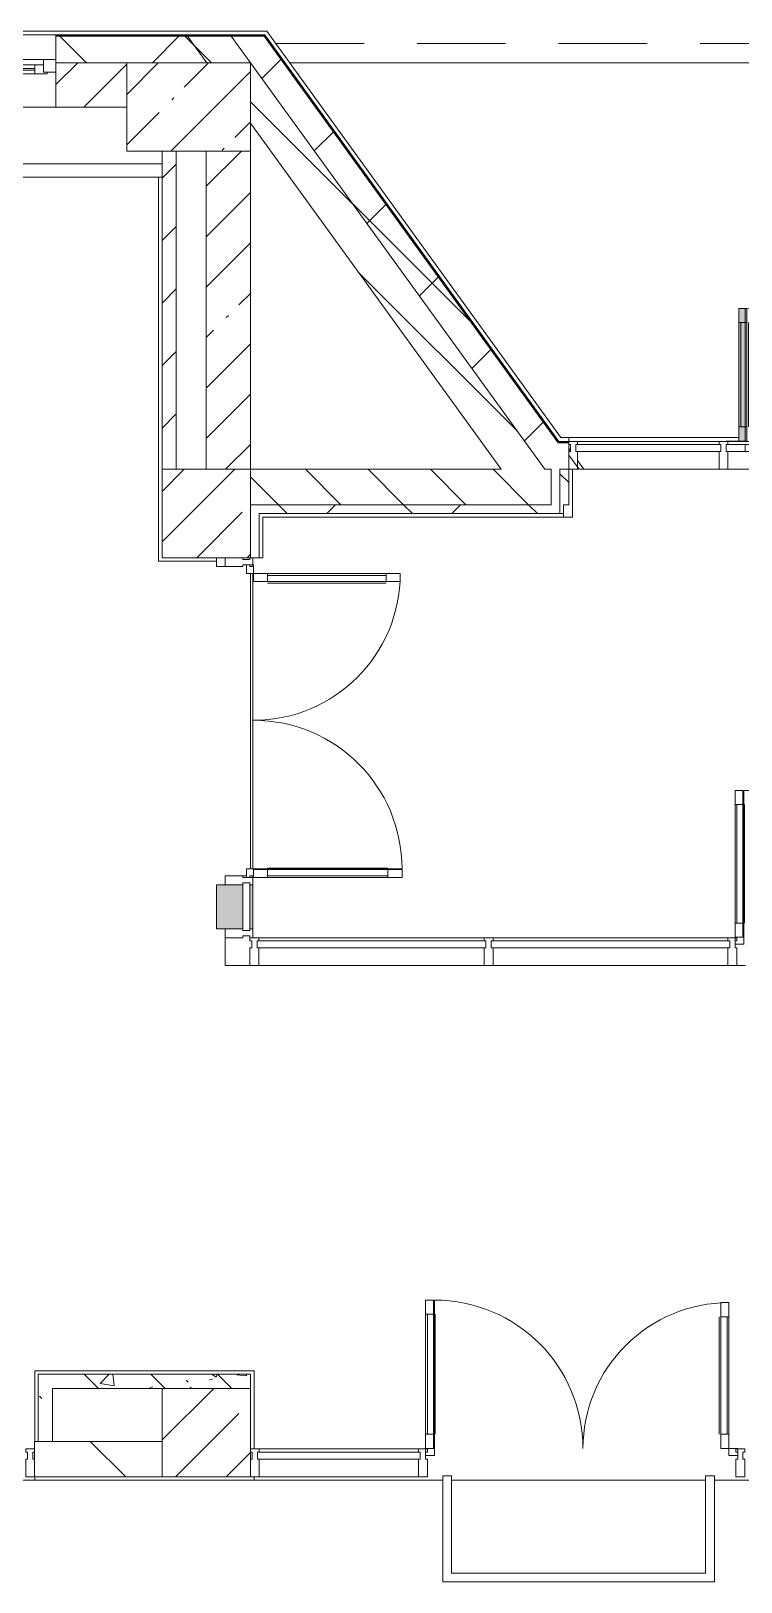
# Model space of a CAD drawing. Header units: millimetres. Extents: x 1311 to 195818, y -8553 to 29000.
# Drawn here: x 178617 to 182632, y 12805 to 21580 of the extents above; entities that cross this region are included whole.
import ezdxf

# ---------------------------------------------------------------- set-up
doc = ezdxf.new("R2010")
doc.units = ezdxf.units.MM
doc.linetypes.add('200_ШТРИХ__ш1_п0_6_', pattern=[800, 500, -300])
for name, color, linetype, lineweight, true_color in [('A-DETL-GENF-4', 7, 'Continuous', 5, 0xaaaaaa), ('A-DETL-GENF-5', 7, 'Continuous', 5, 0xe2e2e2), ('A-DOOR-1', 7, 'Continuous', 5, 0xaaaaaa), ('A-FLOR-1', 7, 'Continuous', 5, 0xaaaaaa), ('A-GLAZ-CWMG-4', 7, 'Continuous', 5, 0x383e42), ('I-WALL-6', 7, 'Continuous', 5, 0x787878)]:
    doc.layers.add(name, color=color, linetype=linetype, lineweight=lineweight, true_color=true_color)
for name, color, linetype, lineweight in [('A-DETL-MBND-1', 7, '200_ШТРИХ__ш1_п0_6_', 9), ('A-GLAZ-2', 7, 'Continuous', 5), ('A-GLAZ-CURT-2', 7, 'Continuous', 5), ('A-GLAZ-CWMG-2', 7, 'Continuous', 5), ('A-WALL', 7, 'Continuous', 9), ('A-WALL-3', 7, 'Continuous', 5), ('I-WALL-4', 7, 'Continuous', 5), ('S-COLS-4', 7, 'Continuous', 5)]:
    doc.layers.add(name, color=color, linetype=linetype, lineweight=lineweight)
pattern_1 = [(45, (68808.4, 0), (-353.5534, 353.5534), []), (135, (68808.4, 0), (-353.5534, -353.5534), [])]
pattern_2 = [(45, (68808.4, 0), (-285.1231, 285.1231), []), (45, (69093.5, 0), (-285.1231, 285.1231), [504.031, -100.806, 16.764, -84.042])]
pattern_3 = [(135, (68808.4, 0), (-176.7767, -176.7767), [])]
pattern_4 = [(135, (68808.4, 0), (-377.1708, -377.1708), [533.4, -88.9, 17.78, -88.9]), (135, (68808.4, 376.94), (-377.1708, -377.1708), []), (50, (68808.4, 0), (637.6445, -55.7866), [66.675, -733.425]), (355, (68808.4, 0), (-123.3494, 668.6992), [53.34, -586.74]), (100.451, (68861.5, -4.65), (514.299, 612.908), [56.665, -623.315]), (46.184, (68808.4, 177.8), (948.7764, -147.1497), [100.012, -1100.137]), (96.636, (68887.5, 165.5), (830.909, 865.997), [84.998, -934.973]), (351.184, (68808.4, 177.8), (830.918, 865.988), [80.01, -880.11]), (21, (68897.3, 133.35), (530.6506, -357.9283), [66.675, -733.425]), (326, (68897.3, 133.35), (216.308, 644.6585), [53.34, -586.74]), (71.451, (68941.5, 103.5), (746.9596, 286.7243), [56.665, -623.315]), (37.5, (68808.4, 0), (10.81053, 295.9426), [16.764, -562.864, 16.764, -578.866, -588.962]), (37.5, (68808.4, 0), (10.81053, 295.9426), [-1175.258, 16.764, -572.198]), (7.5, (68808.4, 0), (233.8692, 350.63175), [16.764, -322.834, 16.764, -549.529, -224.472]), (7.5, (68808.4, 0), (233.8692, 350.63175), [-905.891, 16.764, -207.708]), (327.5, (68610.14, 0), (474.5678, -20.0513), [16.764, -205.486, 16.764, -676.656, -920.115]), (327.5, (68610.14, 0), (474.5678, -20.0513), [-915.67, 16.764, -903.351]), (317.5, (68521.24, 0), (518.4522, 88.9934), [16.764, -272.161, 16.764, -443.738, -653.415]), (317.5, (68521.24, 0), (518.4522, 88.9934), [-749.427, 16.764, -636.651])]

# ---------------------------------------------------------------- blocks, each defined once
blk = doc.blocks.new('120_Окно_СКБ_1Ст - 120_Окно_СКБ_1Ст 900х2500_h_ с форточкой-22876038-1_11_1_птичка')
at = {"layer": 'A-GLAZ-2'}
for p, q in [((-450, -127), (-450, -57)), ((-450, -57), (-380, -57)), ((450, -57), (-450, -57)), ((-380, -57), (-380, -127)), ((380, -87), (-380, -87)), ((-380, -87), (-380, -127)), ((-330, -137), (-330, -87)), ((330, -137), (330, -87)), ((380, -127), (380, -57)), ((380, -57), (450, -57)), ((380, -127), (380, -87)), ((450, -57), (450, -127)), ((-380, -127), (-450, -127)), ((-450, -127), (-400, -127)), ((-380, -127), (-400, -127)), ((-400, -127), (-400, -137)), ((-400, -137), (400, -137)), ((400, -137), (-400, -137)), ((-330, -107), (330, -107)), ((330, -117), (-330, -117)), ((450, -127), (380, -127)), ((400, -127), (380, -127)), ((400, -127), (450, -127)), ((400, -137), (400, -127))]:
    blk.add_line(p, q, dxfattribs=at)
blk = doc.blocks.new('Системная панель - Стекло - 40мм-24261323-1_11_1_птичка')
at = {"layer": 'A-GLAZ-CURT-2'}
for p, q in [((410, 0), (-410, 0)), ((-410, 0), (-410, -40)), ((410, -40), (410, 0)), ((-410, -40), (410, -40))]:
    blk.add_line(p, q, dxfattribs=at)
blk = doc.blocks.new('Прямоугольный импост - Импост структурный с накладкой - 160мм-V130-1_11_1_птичка')
at = {"layer": 'A-GLAZ-CWMG-2'}
for p, q in [((113700.4, 19257), (112900.4, 19257)), ((113700.4, 19100), (112936, 19100))]:
    blk.add_line(p, q, dxfattribs=at)
blk = doc.blocks.new('Дверь_Витражная_СКБ_2Ст - ВН-5-31911725-1_11_1_птичка')
at = {"layer": 'A-DETL-GENF-5'}
for points in [[(-788, 20), (-743, 20), (-743, 770), (-788, 770), (-788, 40)], [(746, 20), (752, 20), (752, 774), (707, 774), (707, 20)]]:
    blk.add_hatch(color=256, dxfattribs=at).paths.add_polyline_path(points)
at = {"layer": 'A-DETL-GENF-4'}
for p, q in [((-788, 770), (-743, 770)), ((-788, 770), (-788, 20)), ((-743, 770), (-788, 770)), ((-788, 770), (-788, 20)), ((-743, 770), (-743, 20)), ((-743, 20), (-743, 770)), ((752, 774), (707, 774)), ((707, 774), (707, 20)), ((752, 774), (707, 774)), ((707, 774), (707, 20)), ((752, 774), (752, 20)), ((752, 20), (752, 774)), ((-788, 690), (-743, 690)), ((-778, 690), (-778, 100)), ((-734, 690), (-734, 100)), ((698, 694), (698, 100)), ((752, 694), (707, 694)), ((742, 694), (742, 100)), ((-788, 100), (-743, 100)), ((752, 100), (707, 100)), ((-752, 20), (-860, 20)), ((-752, 20), (-860, 20)), ((-743, 20), (-788, 20)), ((-788, 20), (-743, 20)), ((707, 20), (752, 20)), ((707, 20), (752, 20)), ((752, 20), (860, 20)), ((860, 20), (752, 20))]:
    blk.add_line(p, q, dxfattribs=at)
at = {"layer": 'A-DOOR-1'}
for p, q in [((-752, 770), (-752, 20)), ((752, 774), (752, 20)), ((-752, 0), (-860, 0)), ((-860, 0), (-860, -40)), ((-752, -40), (-752, 0)), ((860, 0), (752, 0)), ((752, 0), (752, -40)), ((860, -40), (860, 0)), ((-860, -40), (-752, -40)), ((752, -40), (860, -40))]:
    blk.add_line(p, q, dxfattribs=at)
for centre, radius, start, end in [((-752, 20), 750, 360, 90), ((752, 20), 754, 90, 180)]:
    blk.add_arc(centre, radius, start, end, dxfattribs=at)
blk = doc.blocks.new('Прямоугольный импост - Импост структурный с накладкой - 160мм-24260934-1_11_1_птичка')
at = {"layer": 'A-GLAZ-CWMG-2'}
for p, q in [((115450.4, 19257), (113750.4, 19257)), ((115352.4, 19240), (113848.4, 19240)), ((115352.4, 19200), (113848.4, 19200)), ((115450.4, 19100), (113750.4, 19100))]:
    blk.add_line(p, q, dxfattribs=at)
blk = doc.blocks.new('Прямоугольный импост - Импост структурный с накладкой - 160мм-18693360-1_11_1_птичка')
at = {"layer": 'A-GLAZ-CWMG-2'}
for p, q in [((-25, 40), (-25, 140)), ((-25, 140), (25, 140)), ((25, 140), (25, 40)), ((-15, 40), (-25, 40)), ((-25, -17), (-25, 0)), ((-25, 0), (-15, 0)), ((-15, 0), (-15, 40)), ((25, 0), (25, -17)), ((25, -17), (-25, -17))]:
    blk.add_line(p, q, dxfattribs=at)
blk = doc.blocks.new('Прямоугольный импост - Импост структурный с накладкой - 160мм Темный-V127-1_11_1_птичка')
at = {"layer": 'A-GLAZ-CWMG-2'}
for p, q in [((-50, 0), (-50, 17)), ((-50, 17), (0, 17)), ((-40, 0), (-50, 0)), ((-40, -40), (-40, 0)), ((0, 0), (-10, 0)), ((-10, 0), (-10, -40)), ((0, 17), (0, 0)), ((-50, -140), (-50, -40)), ((-50, -40), (-40, -40)), ((-10, -40), (0, -40)), ((0, -40), (0, -140)), ((0, -140), (-50, -140))]:
    blk.add_line(p, q, dxfattribs=at)
blk = doc.blocks.new('Дверь_Витражная_остекление_ - ВВ-14 остекление-32472302-1_11_1_птичка')
at = {"layer": 'A-DETL-GENF-5'}
blk.add_hatch(color=256, dxfattribs=at).paths.add_polyline_path([(-792.9, -20), (-835, -20), (-835, -41.3), (-818.7, -33.1)])
at = {"layer": 'A-DETL-GENF-4'}
for p, q in [((-790, -20), (-835, -20)), ((-835, -860), (-835, -20)), ((-790, -20), (-835, -20)), ((-835, -20), (-835, -860)), ((-790, -860), (-790, -20)), ((-790, -860), (-790, -20)), ((840, -850), (840, -20)), ((840, -20), (840, -850)), ((885, -850), (885, -20)), ((885, -850), (885, -20)), ((-835, -100), (-790, -100)), ((-825, -780), (-825, -100)), ((-781, -780), (-781, -100)), ((831, -770), (831, -100)), ((885, -100), (840, -100)), ((875, -770), (875, -100)), ((-835, -780), (-790, -780)), ((885, -770), (840, -770)), ((-835, -860), (-790, -860)), ((-835, -860), (-790, -860)), ((885, -850), (840, -850)), ((840, -850), (885, -850))]:
    blk.add_line(p, q, dxfattribs=at)
at = {"layer": 'A-DOOR-1'}
for p, q in [((-885, 20), (-835, 20)), ((-885, -20), (-885, 20)), ((-835, 20), (-835, -20)), ((835, 20), (885, 20)), ((835, -20), (835, 20)), ((885, 20), (885, -20)), ((-835, -20), (-885, -20)), ((-835, -860), (-835, -20)), ((835, -850), (835, -20)), ((885, -20), (835, -20))]:
    blk.add_line(p, q, dxfattribs=at)
for centre, radius, start, end in [((-835, -20), 840, 270, 0), ((835, -20), 830, 180, 270)]:
    blk.add_arc(centre, radius, start, end, dxfattribs=at)
blk = doc.blocks.new('BSC_Колонна _Прямоугольная - 500х500-21690934-1_11_1_птичка')
at = {"layer": 'S-COLS-4'}
h = blk.add_hatch(dxfattribs=at)
h.set_pattern_fill('FP_166', color=256, style=0, pattern_type=2)
h.set_pattern_definition([(45, (-110800, -18850), (-285.1231, 285.1231), []), (45, (-110514.88, -18850), (-285.1231, 285.1231), [504.031, -100.806, 16.764, -84.042])])
h.paths.add_polyline_path([(-207.2, -250), (250, -250), (250, 250), (-250, 250), (-250, -250)])
for p, q in [((250, 250), (-250, 250)), ((-250, 250), (-250, -250)), ((250, -250), (250, 250)), ((-250, -250), (250, -250))]:
    blk.add_line(p, q, dxfattribs=at)
blk = doc.blocks.new('Системная панель - Стекло - 40мм-32472403-1_11_1_птичка')
at = {"layer": 'A-GLAZ-CURT-2'}
for p, q in [((674.2, 40), (-674.2, 40)), ((-674.2, 40), (-674.2, 0)), ((-674.2, 0), (674.2, 0)), ((674.2, 0), (674.2, 40))]:
    blk.add_line(p, q, dxfattribs=at)
blk = doc.blocks.new('Прямоугольный импост - Импост структурный с накладкой - 160мм Темный-32472298-1_11_1_птичка')
at = {"layer": 'A-GLAZ-CWMG-2'}
for p, q in [((112422, 16450), (113750.4, 16450)), ((112422, 16293), (113750.4, 16293))]:
    blk.add_line(p, q, dxfattribs=at)
blk = doc.blocks.new('Прямоугольный импост - Импост структурный с накладкой - 160мм Темный-V129-1_11_1_птичка')
at = {"layer": 'A-GLAZ-CWMG-2'}
for p, q in [((-25, 0), (-25, 17)), ((-25, 17), (25, 17)), ((-15, 0), (-25, 0)), ((-15, -40), (-15, 0)), ((25, 0), (15, 0)), ((15, 0), (15, -40)), ((25, 17), (25, 0)), ((-25, -140), (-25, -40)), ((-25, -40), (-15, -40)), ((15, -40), (25, -40)), ((25, -40), (25, -140)), ((25, -140), (-25, -140))]:
    blk.add_line(p, q, dxfattribs=at)
blk = doc.blocks.new('Прямоугольный импост - Импост структурный с накладкой - 160мм Темный-32356295-1_11_1_птичка')
at = {"layer": 'A-GLAZ-CWMG-2'}
for p, q in [((-50, 40), (-50, 140)), ((-50, 140), (0, 140)), ((0, 140), (0, 40)), ((-40, 40), (-50, 40)), ((-50, -17), (-50, 0)), ((-50, 0), (-40, 0)), ((-40, 0), (-40, 40)), ((-10, 40), (-10, 0)), ((0, 40), (-10, 40)), ((-10, 0), (0, 0)), ((0, 0), (0, -17)), ((0, -17), (-50, -17))]:
    blk.add_line(p, q, dxfattribs=at)
blk = doc.blocks.new('Дверь_Витражная_остекление_ - ВВ-15 остекление-32355915-1_11_1_птичка')
at = {"layer": 'A-DETL-GENF-4'}
for p, q in [((-835, 850), (-790, 850)), ((-835, 850), (-835, 20)), ((-790, 850), (-835, 850)), ((-835, 850), (-835, 20)), ((-790, 850), (-790, 20)), ((-790, 20), (-790, 850)), ((885, 860), (840, 860)), ((840, 860), (840, 20)), ((885, 860), (840, 860)), ((840, 860), (840, 20)), ((885, 860), (885, 20)), ((885, 20), (885, 860)), ((-835, 770), (-790, 770)), ((-825, 770), (-825, 100)), ((-781, 770), (-781, 100)), ((831, 780), (831, 100)), ((885, 780), (840, 780)), ((875, 780), (875, 100)), ((-835, 100), (-790, 100)), ((885, 100), (840, 100)), ((-790, 20), (-835, 20)), ((-835, 20), (-790, 20))]:
    blk.add_line(p, q, dxfattribs=at)
at = {"layer": 'A-DOOR-1'}
for p, q in [((-835, 850), (-835, 20)), ((835, 860), (835, 20)), ((-835, 20), (-885, 20)), ((-885, 20), (-885, -20)), ((-835, -20), (-835, 20)), ((885, 20), (835, 20)), ((835, 20), (835, -20)), ((885, -20), (885, 20)), ((-885, -20), (-835, -20)), ((835, -20), (885, -20))]:
    blk.add_line(p, q, dxfattribs=at)
for centre, radius, start, end in [((-835, 20), 830, 360, 90), ((835, 20), 840, 90, 180)]:
    blk.add_arc(centre, radius, start, end, dxfattribs=at)
blk = doc.blocks.new('Прямоугольный импост - Импост структурный с накладкой - 160мм-32356289-1_11_1_птичка')
at = {"layer": 'A-GLAZ-CWMG-2'}
for p, q in [((-25, 140), (25, 140)), ((25, 140), (25, 40)), ((-15, 40), (-25, 40)), ((-25, 0), (-15, 0)), ((-15, 0), (-15, 40)), ((15, 40), (15, 0)), ((25, 40), (15, 40)), ((15, 0), (25, 0)), ((25, 0), (25, -17)), ((-25, -17), (-25, -3)), ((25, -17), (-25, -17))]:
    blk.add_line(p, q, dxfattribs=at)
blk = doc.blocks.new('Системная панель - Стекло - 40мм-32356190-1_11_1_птичка')
at = {"layer": 'A-GLAZ-CURT-2'}
for p, q in [((135, 0), (-135, 0)), ((-135, 0), (-135, -40)), ((135, -40), (135, 0)), ((-135, -40), (135, -40))]:
    blk.add_line(p, q, dxfattribs=at)
blk = doc.blocks.new('Прямоугольный импост - Импост структурный с накладкой - 190мм-32819534-1_11_1_птичка')
at = {"layer": 'A-GLAZ-CWMG-4'}
for points in [[(110857, 16500), (111007, 16500), (111007, 16750), (110857, 16745), (110857, 16505)], [(111064, 16500), (111064, 16750), (111047, 16750), (111047, 16500)]]:
    blk.add_hatch(color=256, dxfattribs=at).paths.add_polyline_path(points)
at = {"layer": 'A-GLAZ-CWMG-2'}
for p, q in [((110857, 16750), (110907, 16750)), ((110857, 16500), (110857, 16750)), ((111064, 16500), (111064, 16750)), ((110907, 16500), (110857, 16500))]:
    blk.add_line(p, q, dxfattribs=at)
blk = doc.blocks.new('Прямоугольный импост - Импост структурный с накладкой - 160мм Темный-32356291-1_11_1_птичка')
at = {"layer": 'A-GLAZ-CWMG-2'}
for p, q in [((-25, 40), (-25, 140)), ((-25, 140), (25, 140)), ((25, 140), (25, 40)), ((-15, 40), (-25, 40)), ((-25, -17), (-25, 0)), ((-25, 0), (-15, 0)), ((-15, 0), (-15, 40)), ((15, 40), (15, 0)), ((25, 40), (15, 40)), ((15, 0), (25, 0)), ((25, 0), (25, -17)), ((25, -17), (-25, -17))]:
    blk.add_line(p, q, dxfattribs=at)
blk = doc.blocks.new('Прямоугольный импост - Импост структурный с накладкой - 160мм-22960065-1_11_1_птичка')
at = {"layer": 'A-GLAZ-CWMG-2'}
for p, q in [((0, 140), (-50, 140)), ((-50, 140), (-50, 40)), ((0, 40), (0, 140)), ((-50, 40), (-40, 40)), ((-40, 0), (-50, 0)), ((-50, 0), (-50, -17)), ((-40, 40), (-40, 0)), ((-10, 0), (-10, 40)), ((-10, 40), (0, 40)), ((0, 0), (-10, 0)), ((0, -17), (0, 0)), ((-50, -17), (0, -17))]:
    blk.add_line(p, q, dxfattribs=at)
blk = doc.blocks.new('BSC_Колонна _Прямоугольная - 700х500-V172-1_11_1_птичка')
at = {"layer": 'S-COLS-4'}
h = blk.add_hatch(dxfattribs=at)
h.set_pattern_fill('FP_205', color=256, style=0, pattern_type=2)
h.set_pattern_definition([(45, (-110700, -21150), (-285.1231, 285.1231), []), (45, (-110414.88, -21150), (-285.1231, 285.1231), [504.031, -100.806, 16.764, -84.042])])
h.paths.add_polyline_path([(100, -250), (350, -250), (350, 250), (-350, 250), (-350, -250), (-107.2, -250)])
for p, q in [((350, 250), (-350, 250)), ((-350, 250), (-350, -250)), ((350, -250), (350, 250)), ((-350, -250), (350, -250))]:
    blk.add_line(p, q, dxfattribs=at)
blk = doc.blocks.new('Системная панель - Стекло - 40мм-32472267-1_11_1_птичка')
at = {"layer": 'A-GLAZ-CURT-2'}
for p, q in [((647.5, 40), (-647.5, 40)), ((-647.5, 40), (-647.5, 0)), ((-647.5, 0), (647.5, 0)), ((647.5, 0), (647.5, 40))]:
    blk.add_line(p, q, dxfattribs=at)
blk = doc.blocks.new('Прямоугольный импост - Импост структурный с накладкой - 160мм Темный-32472263-1_11_1_птичка')
at = {"layer": 'A-GLAZ-CWMG-2'}
for p, q in [((111097, 16450), (112372, 16450)), ((111097, 16293), (112372, 16293))]:
    blk.add_line(p, q, dxfattribs=at)
blk = doc.blocks.new('Системная панель - Стекло - 40мм-32354452-1_11_1_птичка')
at = {"layer": 'A-GLAZ-CURT-2'}
h = blk.add_hatch(dxfattribs=at)
h.set_pattern_fill('FP_211', color=256, style=0, pattern_type=2)
h.set_pattern_definition([(225, (112050.2, 13040), (1414.214, -1414.214), [1000, -3000]), (225, (113050.2, 13540), (1414.214, -1414.214), [3000, -1000]), (225, (111050.2, 14040), (1414.214, -1414.214), [1000, -3000])])
h.paths.add_polyline_path([(460.2, 40), (-460.2, 40), (-459.8, 0), (460.2, 0)])
for p, q in [((460.2, 40), (-460.2, 40)), ((-460.2, 40), (-460.2, 0)), ((-460.2, 0), (460.2, 0)), ((460.2, 0), (460.2, 40))]:
    blk.add_line(p, q, dxfattribs=at)
blk = doc.blocks.new('Прямоугольный импост - Импост структурный с накладкой - 160мм Темный-32355003-1_11_1_птичка')
at = {"layer": 'A-GLAZ-CWMG-2'}
for p, q in [((111100, 13557), (112000.4, 13557)), ((111100, 13400), (112000.4, 13400))]:
    blk.add_line(p, q, dxfattribs=at)
blk = doc.blocks.new('Прямоугольный импост - Импост структурный с накладкой - 190мм-32819424-1_11_1_птичка')
at = {"layer": 'A-GLAZ-CWMG-2'}
for p, q in [((0, 190), (-50, 190)), ((-50, 190), (-50, 40)), ((-50, 40), (-40, 40)), ((-40, 0), (-50, 0)), ((-50, 0), (-50, -17)), ((-40, 40), (-40, 0)), ((-10, 0), (-10, 40)), ((-10, 40), (0, 40)), ((0, 0), (-10, 0)), ((-50, -17), (0, -17)), ((0, -17), (0, -3))]:
    blk.add_line(p, q, dxfattribs=at)
blk = doc.blocks.new('Прямоугольный импост - Импост структурный с накладкой - 160мм Темный-30755595-1_11_1_птичка')
at = {"layer": 'A-GLAZ-CWMG-2'}
for p, q in [((0, 17), (-50, 17)), ((-50, 17), (-50, 0)), ((-50, 0), (-40, 0)), ((-40, 0), (-40, -40)), ((-10, -40), (-10, 0)), ((-10, 0), (0, 0)), ((0, 0), (0, 17)), ((-40, -40), (-50, -40)), ((-50, -40), (-50, -140)), ((0, -40), (-10, -40)), ((0, -140), (0, -40)), ((-50, -140), (0, -140))]:
    blk.add_line(p, q, dxfattribs=at)
blk = doc.blocks.new('Дверь_Витражная_остекление_ - ВВ-13 остекление-32355241-1_11_1_птичка')
at = {"layer": 'A-DETL-GENF-4'}
for p, q in [((-787.5, -20), (-832.5, -20)), ((-832.5, -845), (-832.5, -20)), ((-787.5, -20), (-832.5, -20)), ((-832.5, -20), (-832.5, -845)), ((-787.5, -845), (-787.5, -20)), ((-787.5, -845), (-787.5, -20)), ((837.5, -860), (837.5, -20)), ((837.5, -20), (837.5, -860)), ((882.5, -860), (882.5, -20)), ((882.5, -860), (882.5, -20)), ((-832.5, -100), (-787.5, -100)), ((-822.5, -765), (-822.5, -100)), ((-778.5, -765), (-778.5, -100)), ((828.5, -780), (828.5, -100)), ((882.5, -100), (837.5, -100)), ((872.5, -780), (872.5, -100)), ((-832.5, -765), (-787.5, -765)), ((882.5, -780), (837.5, -780)), ((-832.5, -845), (-787.5, -845)), ((-832.5, -845), (-787.5, -845)), ((882.5, -860), (837.5, -860)), ((837.5, -860), (882.5, -860))]:
    blk.add_line(p, q, dxfattribs=at)
at = {"layer": 'A-DOOR-1'}
for p, q in [((-882.5, 20), (-832.5, 20)), ((-882.5, -20), (-882.5, 20)), ((-832.5, 20), (-832.5, -20)), ((832.5, 20), (882.5, 20)), ((832.5, -20), (832.5, 20)), ((882.5, 20), (882.5, -20)), ((-832.5, -20), (-882.5, -20)), ((-832.5, -845), (-832.5, -20)), ((832.5, -860), (832.5, -20)), ((882.5, -20), (832.5, -20))]:
    blk.add_line(p, q, dxfattribs=at)
for centre, radius, start, end in [((-832.5, -20), 825, 270, 0), ((832.5, -20), 840, 180, 270)]:
    blk.add_arc(centre, radius, start, end, dxfattribs=at)
blk = doc.blocks.new('Зашивка приборов отопления1 - Зашивка приборов отопления-33268338-1_11_1_птичка')
at = {"layer": 'A-WALL-3'}
for p, q in [((109950, 21150), (109050, 21150)), ((108470, 20829), (110550, 20829)), ((110550, 20829), (108470, 20829)), ((108470, 20754), (110550, 20754))]:
    blk.add_line(p, q, dxfattribs=at)

msp = doc.modelspace()

# ---------------------------------------------------------------- hatches: boundary and pattern name
at = {"layer": 'A-WALL-3'}
h = msp.add_hatch(dxfattribs=at)
h.set_pattern_fill('FP_120', color=256, style=0, pattern_type=2)
h.set_pattern_definition(pattern_1)
h.paths.add_polyline_path([(172258.4, 21400), (173458.4, 21400), (173458.4, 21550), (172258.4, 21550), (172258.4, 21486)])
h.paths.add_polyline_path([(178758.4, 21400), (179611.5, 21400), (179503, 21550), (178758.4, 21550)])
h.paths.add_polyline_path([(161868.4, 21400), (162118.4, 21400), (162114.8, 21550), (161868.4, 21550)])
h.paths.add_polyline_path([(165488.4, 21400), (169958.4, 21400), (169958.4, 21550), (165418.4, 21550), (165418.4, 21400)])
h.paths.add_polyline_path([(177858.4, 21400), (177858.4, 21550), (176558.4, 21550), (176558.4, 21400), (177544.6, 21400)])
h.paths.add_polyline_path([(179935, 21400), (180043.5, 21400), (179935, 21550), (179749.9, 21550), (179858.4, 21400)])
h.paths.add_polyline_path([(175658.4, 21400), (175658.4, 21550), (174358.4, 21550), (174358.4, 21400), (174858.4, 21400)])
h = msp.add_hatch(dxfattribs=at)
h.set_pattern_fill('FP_102', color=256, style=0, pattern_type=2)
h.set_pattern_definition(pattern_3)
h.paths.add_polyline_path([(181522.2, 19100), (179858.4, 21400), (179858.4, 21058.8), (181275.4, 19100)])
h.paths.add_polyline_path([(179611.5, 21400), (179858.4, 21400), (179749.9, 21550), (179503, 21550)])
h = msp.add_hatch(dxfattribs=at)
h.set_pattern_fill('FP_120', color=256, style=0, pattern_type=2)
h.set_pattern_definition(pattern_1)
h.paths.add_polyline_path([(181707.4, 19100), (181608.8, 19236.2), (181628.8, 19100), (181698.8, 19100)])
h.paths.add_polyline_path([(181558.8, 19100), (181558.8, 19305.3), (180043.5, 21400), (179858.4, 21400), (181522.2, 19100)])
h = msp.add_hatch(dxfattribs=at)
h.set_pattern_fill('FP_120', color=256, style=0, pattern_type=2)
h.set_pattern_definition(pattern_1)
h.paths.add_polyline_path([(184971, 19100), (187010.4, 19100), (187010.4, 19250), (184308.8, 19250), (184308.8, 19100), (184908.8, 19100)])
h.paths.add_polyline_path([(189660.4, 19100), (189668.4, 19100), (189665.4, 19250), (188226.4, 19250), (188226.4, 19100), (188684.1, 19100)])
h.paths.add_polyline_path([(181614.2, 19100), (181628.8, 19100), (181608.8, 19218.2), (181608.8, 19100)])
h.paths.add_polyline_path([(181708.8, 19100), (181717.2, 19100), (181698.8, 19125), (181707.4, 19103.7)])
h.paths.add_polyline_path([(181664.7, 19158.9), (181665.9, 19170.9), (181658.8, 19180.7), (181658.8, 19250), (181608.7, 19250), (181614.2, 19228.8), (181658.8, 19167.1)])
h = msp.add_hatch(dxfattribs=at)
h.set_pattern_fill('FP_102', color=256, style=0, pattern_type=2)
h.set_pattern_definition(pattern_3)
h.paths.add_polyline_path([(179858.4, 18900), (181558.8, 18900), (181558.8, 19100), (179858.4, 19100), (179858.4, 19042.6)])
h.paths.add_polyline_path([(186552.6, 18900), (186618.4, 18900), (186618.4, 19100), (184908.8, 19100), (184908.8, 18900), (186548.4, 18900)])
h.paths.add_polyline_path([(181658.8, 18900), (181658.8, 19100), (181608.8, 19100), (181608.8, 18900), (181628.8, 18900)])
h.paths.add_polyline_path([(184308.8, 18900), (184358.8, 18900), (184358.8, 19100), (184308.8, 19097), (184308.8, 19042.6)])
at = {"layer": 'I-WALL-4'}
h = msp.add_hatch(dxfattribs=at)
h.set_pattern_fill('FP_101', color=256, style=0, pattern_type=2)
h.set_pattern_definition(pattern_2)
h.paths.add_polyline_path([(174858.4, 21150), (175658.4, 21150), (175658.4, 21400), (174858.4, 21400), (174858.4, 21246.2)])
h.paths.add_polyline_path([(169608.4, 21150), (169958.4, 21150), (169958.4, 21400), (169608.4, 21400), (169608.4, 21153.4)])
h.paths.add_polyline_path([(172258.4, 21150), (173458.4, 21150), (173458.4, 21400), (172258.4, 21400), (172258.4, 21217.1)])
h.paths.add_polyline_path([(176983.4, 21150), (177858.4, 21150), (177858.4, 21400), (176558.4, 21400), (176558.4, 21150), (176970.9, 21150)])
h.paths.add_polyline_path([(178758.4, 21150), (179158.4, 21150), (179158.4, 21400), (178758.4, 21400), (178758.4, 21342.3)])
h = msp.add_hatch(dxfattribs=at)
h.set_pattern_fill('FP_118', color=256, style=0, pattern_type=2)
h.set_pattern_definition([(45, (68808.4, 0), (-176.7767, 176.7767), [])])
h.paths.add_polyline_path([(179358.4, 19100), (179438.4, 19100), (179438.4, 20900), (179358.4, 20900), (179358.4, 19120)])
h = msp.add_hatch(dxfattribs=at)
h.set_pattern_fill('FP_101', color=256, style=0, pattern_type=2)
h.set_pattern_definition(pattern_2)
h.paths.add_polyline_path([(179858.4, 19100), (179858.4, 20900), (179608.4, 20900), (179611.5, 19100), (179675.4, 19100)])
h = msp.add_hatch(dxfattribs=at)
h.set_pattern_fill('FP_120', color=256, style=0, pattern_type=2)
h.set_pattern_definition(pattern_1)
h.paths.add_polyline_path([(181501.5, 18850), (181608.8, 18850), (181608.8, 18900), (179908.4, 18900), (179913.5, 18850), (181257.8, 18850)])
h = msp.add_hatch(dxfattribs=at)
h.set_pattern_fill('FP_119', color=256, style=0, pattern_type=2)
h.set_pattern_definition([(135, (68808.4, 0), (-353.5534, -353.5534), [])])
h.paths.add_polyline_path([(174208.4, 13400), (174358.4, 13400), (174358.4, 13600), (174208.4, 13600)])
h.paths.add_polyline_path([(178638.4, 13400), (179358.4, 13400), (179358.4, 13600), (178637.4, 13600), (178637.4, 13400)])
h.paths.add_polyline_path([(174858.4, 13400), (175418.4, 13400), (175418.4, 13600), (174858.4, 13600)])
h.paths.add_polyline_path([(169908.4, 13400), (170206.4, 13400), (170206.4, 13600), (169908.4, 13600)])
at = {"layer": 'I-WALL-6'}
h = msp.add_hatch(dxfattribs=at)
h.set_pattern_fill('FP_131', color=256, style=0, pattern_type=2)
h.set_pattern_definition(pattern_4)
h.paths.add_polyline_path([(178658.4, 13600), (178738.4, 13600), (178738.4, 13980), (178658.4, 13980), (178658.4, 13868.5)])
h = msp.add_hatch(dxfattribs=at)
h.set_pattern_fill('FP_131', color=256, style=0, pattern_type=2)
h.set_pattern_definition(pattern_4)
h.paths.add_polyline_path([(179401.2, 13900), (179858.4, 13900), (179858.4, 13980), (178738.4, 13980), (178738.4, 13900), (179358.4, 13900)])
at = {"layer": 'S-COLS-4'}
h = msp.add_hatch(dxfattribs=at)
h.set_pattern_fill('FP_101', color=256, style=0, pattern_type=2)
h.set_pattern_definition(pattern_2)
h.paths.add_polyline_path([(179401.2, 13400), (179858.4, 13400), (179858.4, 13900), (179358.4, 13900), (179358.4, 13400)])

# ---------------------------------------------------------------- linework, layer by layer
at = {"layer": 'A-DETL-MBND-1'}
for p, q in [((180001, 21510), (188778.4, 21510)), ((188778.4, 21400), (180080.5, 21400))]:
    msp.add_line(p, q, dxfattribs=at)
at = {"layer": 'A-FLOR-1'}
for p, q in [((188778.4, 21400), (180080.5, 21400)), ((179338.4, 19120), (179338.4, 20754)), ((179337.4, 18580), (179337.4, 19120)), ((179337.4, 19120), (179338.4, 19120)), ((181678.8, 19100), (181678.8, 18830)), ((181678.8, 18830), (181628.8, 18830)), ((179665.4, 18580), (179337.4, 18580)), ((179858.4, 16840), (179858.4, 18510)), ((179872.4, 18510), (179872.4, 16840)), ((179815.4, 16800), (179835.4, 16800)), ((179715.4, 16293), (179715.4, 16450)), ((179855.4, 16293), (179715.4, 16293)), ((182658.8, 16293), (182608.8, 16293)), ((178638.4, 13600), (178638.4, 14000)), ((178638.4, 14000), (179878.4, 14000)), ((179878.4, 14000), (179878.4, 13557)), ((177092.2, 13380), (179878.4, 13380)), ((178638.4, 13380), (178638.4, 13400.3)), ((179878.4, 13400), (179878.4, 13380)), ((179878.4, 13380), (180945.4, 13380)), ((180995.4, 13404.6), (180945.4, 13404.6)), ((180945.4, 13404.6), (180945.4, 12804.6)), ((180995.4, 12854.6), (180995.4, 13404.6)), ((182432.6, 13380), (180995.4, 13380)), ((182482.6, 13404.6), (182432.6, 13404.6)), ((182432.6, 13404.6), (182432.6, 12854.6)), ((182482.6, 12804.6), (182482.6, 13404.6)), ((182482.6, 13380), (189168.4, 13380)), ((182432.6, 12854.6), (180995.4, 12854.6)), ((180945.4, 12804.6), (182482.6, 12804.6))]:
    msp.add_line(p, q, dxfattribs=at)
at = {"layer": 'A-WALL'}
for p, q in [((178758.4, 21553), (179942.7, 21553)), ((178758.4, 21550), (179935, 21550)), ((179503, 21550), (179611.5, 21400)), ((179749.9, 21550), (179858.4, 21400)), ((181598.8, 19250), (179935, 21550)), ((181600.4, 19253), (179936.5, 21553)), ((178758.4, 21400), (179158.4, 21400)), ((181658.8, 19250), (181598.8, 19250)), ((181658.8, 19253), (181600.4, 19253)), ((181558.8, 18900), (181558.8, 19100)), ((181608.8, 19100), (181608.8, 18900)), ((181608.8, 19100), (181717.2, 19100)), ((179987.8, 18900), (179858.4, 18900)), ((179908.4, 18850), (179908.4, 18600)), ((181628.8, 18850), (179908.4, 18850))]:
    msp.add_line(p, q, dxfattribs=at)
at = {"layer": 'A-WALL-3'}
for p, q in [((165378.4, 21580), (179950.3, 21580)), ((179939.1, 21558), (174358.4, 21558)), ((178758.4, 21558), (178758.4, 21400)), ((181602.9, 19258), (179939.1, 21558)), ((179950.3, 21580), (181614.2, 19280)), ((179858.4, 21400), (181522.2, 19100)), ((179858.4, 21058.8), (181275.4, 19100)), ((181658.8, 19258), (181602.9, 19258)), ((181614.2, 19280), (182620.8, 19280)), ((181658.8, 19180.7), (181658.8, 19280)), ((181658.8, 19218.2), (181668.8, 19204.4)), ((181717.2, 19100), (181658.8, 19180.7)), ((181708.8, 19149.1), (181744.4, 19100)), ((181275.4, 19100), (179858.4, 19100)), ((181558.8, 19100), (181522.2, 19100)), ((181658.8, 18900), (181658.8, 19100)), ((181721.9, 19100), (181744.4, 19100)), ((179987.8, 18900), (181558.8, 18900)), ((181628.8, 18900), (181658.8, 18900))]:
    msp.add_line(p, q, dxfattribs=at)
at = {"layer": 'I-WALL-4'}
for p, q in [((178758.4, 21400), (178758.4, 21150)), ((179158.4, 21150), (177278.4, 21150)), ((179358.4, 20900), (179358.4, 19100)), ((179438.4, 19100), (179438.4, 20900)), ((179608.4, 20900), (179608.4, 19100)), ((179858.4, 19100), (179858.4, 20900)), ((181608.8, 18900), (181608.8, 18850)), ((181628.8, 18830), (181628.8, 18900)), ((179928.4, 18600), (179928.4, 18830)), ((179928.4, 18830), (181628.8, 18830)), ((179858.4, 18600), (179928.4, 18600)), ((178658.4, 13980), (178658.4, 13600)), ((179858.4, 13980), (178658.4, 13980)), ((179858.4, 13900), (179858.4, 13980)), ((178738.4, 13600), (178738.4, 13900)), ((178738.4, 13900), (179858.4, 13900)), ((179358.4, 13600), (178637.4, 13600)), ((178637.4, 13600), (178637.4, 13400)), ((179358.4, 13400), (179358.4, 13600)), ((178637.4, 13400), (179358.4, 13400))]:
    msp.add_line(p, q, dxfattribs=at)
at = {"layer": 'S-COLS-4'}
for p, q in [((179858.4, 13900), (179358.4, 13900)), ((179358.4, 13900), (179358.4, 13600)), ((179858.4, 13400), (179858.4, 13900)), ((179358.4, 13600), (179358.4, 13400)), ((179358.4, 13400), (179858.4, 13400))]:
    msp.add_line(p, q, dxfattribs=at)

# ---------------------------------------------------------------- block references
at = {"layer": 'A-DOOR-1'}
msp.add_blockref('Дверь_Витражная_СКБ_2Ст - ВН-5-31911725-1_11_1_птичка', (183408.8, 19240), dxfattribs=at)
for name, p, rotation in [('Дверь_Витражная_остекление_ - ВВ-15 остекление-32355915-1_11_1_птичка', (179855.4, 17675), 270), ('Дверь_Витражная_остекление_ - ВВ-14 остекление-32472302-1_11_1_птичка', (183483.8, 16433), 180), ('Дверь_Витражная_остекление_ - ВВ-13 остекление-32355241-1_11_1_птичка', (181731.3, 13540), 180)]:
    msp.add_blockref(name, p, dxfattribs=dict(at, rotation=rotation))
at = {"layer": 'A-GLAZ-2'}
msp.add_blockref('120_Окно_СКБ_1Ст - 120_Окно_СКБ_1Ст 900х2500_h_ с форточкой-22876038-1_11_1_птичка', (178308.4, 21475), dxfattribs=at)
at = {"layer": 'A-GLAZ-CURT-2'}
msp.add_blockref('Системная панель - Стекло - 40мм-24261323-1_11_1_птичка', (182108.8, 19240), dxfattribs=at)
for name, p, rotation in [('Системная панель - Стекло - 40мм-32356190-1_11_1_птичка', (179855.4, 16625), 270), ('Системная панель - Стекло - 40мм-32472267-1_11_1_птичка', (180542.9, 16433), 180), ('Системная панель - Стекло - 40мм-32472403-1_11_1_птичка', (181894.6, 16433), 180), ('Системная панель - Стекло - 40мм-32354452-1_11_1_птичка', (180358.6, 13540), 180)]:
    msp.add_blockref(name, p, dxfattribs=dict(at, rotation=rotation))
at = {"layer": 'A-GLAZ-CWMG-2'}
for name, p, rotation in [('Прямоугольный импост - Импост структурный с накладкой - 160мм-22960065-1_11_1_птичка', (181658.8, 19240), 180), ('Прямоугольный импост - Импост структурный с накладкой - 190мм-32819424-1_11_1_птичка', (179855.4, 18600), 90)]:
    msp.add_blockref(name, p, dxfattribs=dict(at, rotation=rotation))
for name, p in [('Прямоугольный импост - Импост структурный с накладкой - 160мм-V130-1_11_1_птичка', (68808.4, 0)), ('Прямоугольный импост - Импост структурный с накладкой - 160мм-24260934-1_11_1_птичка', (68808.4, 0)), ('Прямоугольный импост - Импост структурный с накладкой - 190мм-32819534-1_11_1_птичка', (68808.4, 0)), ('Прямоугольный импост - Импост структурный с накладкой - 160мм Темный-32472263-1_11_1_птичка', (68808.4, 0)), ('Прямоугольный импост - Импост структурный с накладкой - 160мм Темный-32472298-1_11_1_птичка', (68808.4, 0)), ('Прямоугольный импост - Импост структурный с накладкой - 160мм Темный-30755595-1_11_1_птичка', (178637.4, 13540)), ('Прямоугольный импост - Импост структурный с накладкой - 160мм Темный-32355003-1_11_1_птичка', (68808.4, 0))]:
    msp.add_blockref(name, p, dxfattribs=at)
at = {"layer": 'A-GLAZ-CWMG-2', "extrusion": (0, 0, -1)}
for name, p, rotation in [('Прямоугольный импост - Импост структурный с накладкой - 160мм-18693360-1_11_1_птичка', (-182533.8, 19240), 180), ('Прямоугольный импост - Импост структурный с накладкой - 160мм-32356289-1_11_1_птичка', (-179855.4, 18575), 270), ('Прямоугольный импост - Импост структурный с накладкой - 160мм Темный-32356291-1_11_1_птичка', (-179855.4, 16775), 270), ('Прямоугольный импост - Импост структурный с накладкой - 160мм Темный-32356295-1_11_1_птичка', (-179855.4, 16450), 270)]:
    msp.add_blockref(name, p, dxfattribs=dict(at, rotation=rotation))
for name, p in [('Прямоугольный импост - Импост структурный с накладкой - 160мм Темный-V127-1_11_1_птичка', (-179855.4, 16433)), ('Прямоугольный импост - Импост структурный с накладкой - 160мм Темный-V129-1_11_1_птичка', (-181205.4, 16433)), ('Прямоугольный импост - Импост структурный с накладкой - 160мм Темный-V129-1_11_1_птичка', (-182583.8, 16433)), ('Прямоугольный импост - Импост структурный с накладкой - 160мм Темный-V127-1_11_1_птичка', (-179858.4, 13540)), ('Прямоугольный импост - Импост структурный с накладкой - 160мм Темный-V129-1_11_1_птичка', (-180833.8, 13540)), ('Прямоугольный импост - Импост структурный с накладкой - 160мм Темный-V129-1_11_1_птичка', (-182628.8, 13540))]:
    msp.add_blockref(name, p, dxfattribs=at)
at = {"layer": 'A-WALL-3'}
msp.add_blockref('Зашивка приборов отопления1 - Зашивка приборов отопления-33268338-1_11_1_птичка', (68808.4, 0), dxfattribs=at)
at = {"layer": 'S-COLS-4'}
for name, p in [('BSC_Колонна _Прямоугольная - 700х500-V172-1_11_1_птичка', (179508.4, 21150)), ('BSC_Колонна _Прямоугольная - 500х500-21690934-1_11_1_птичка', (179608.4, 18850))]:
    msp.add_blockref(name, p, dxfattribs=at)

doc.saveas('drawing.dxf')
